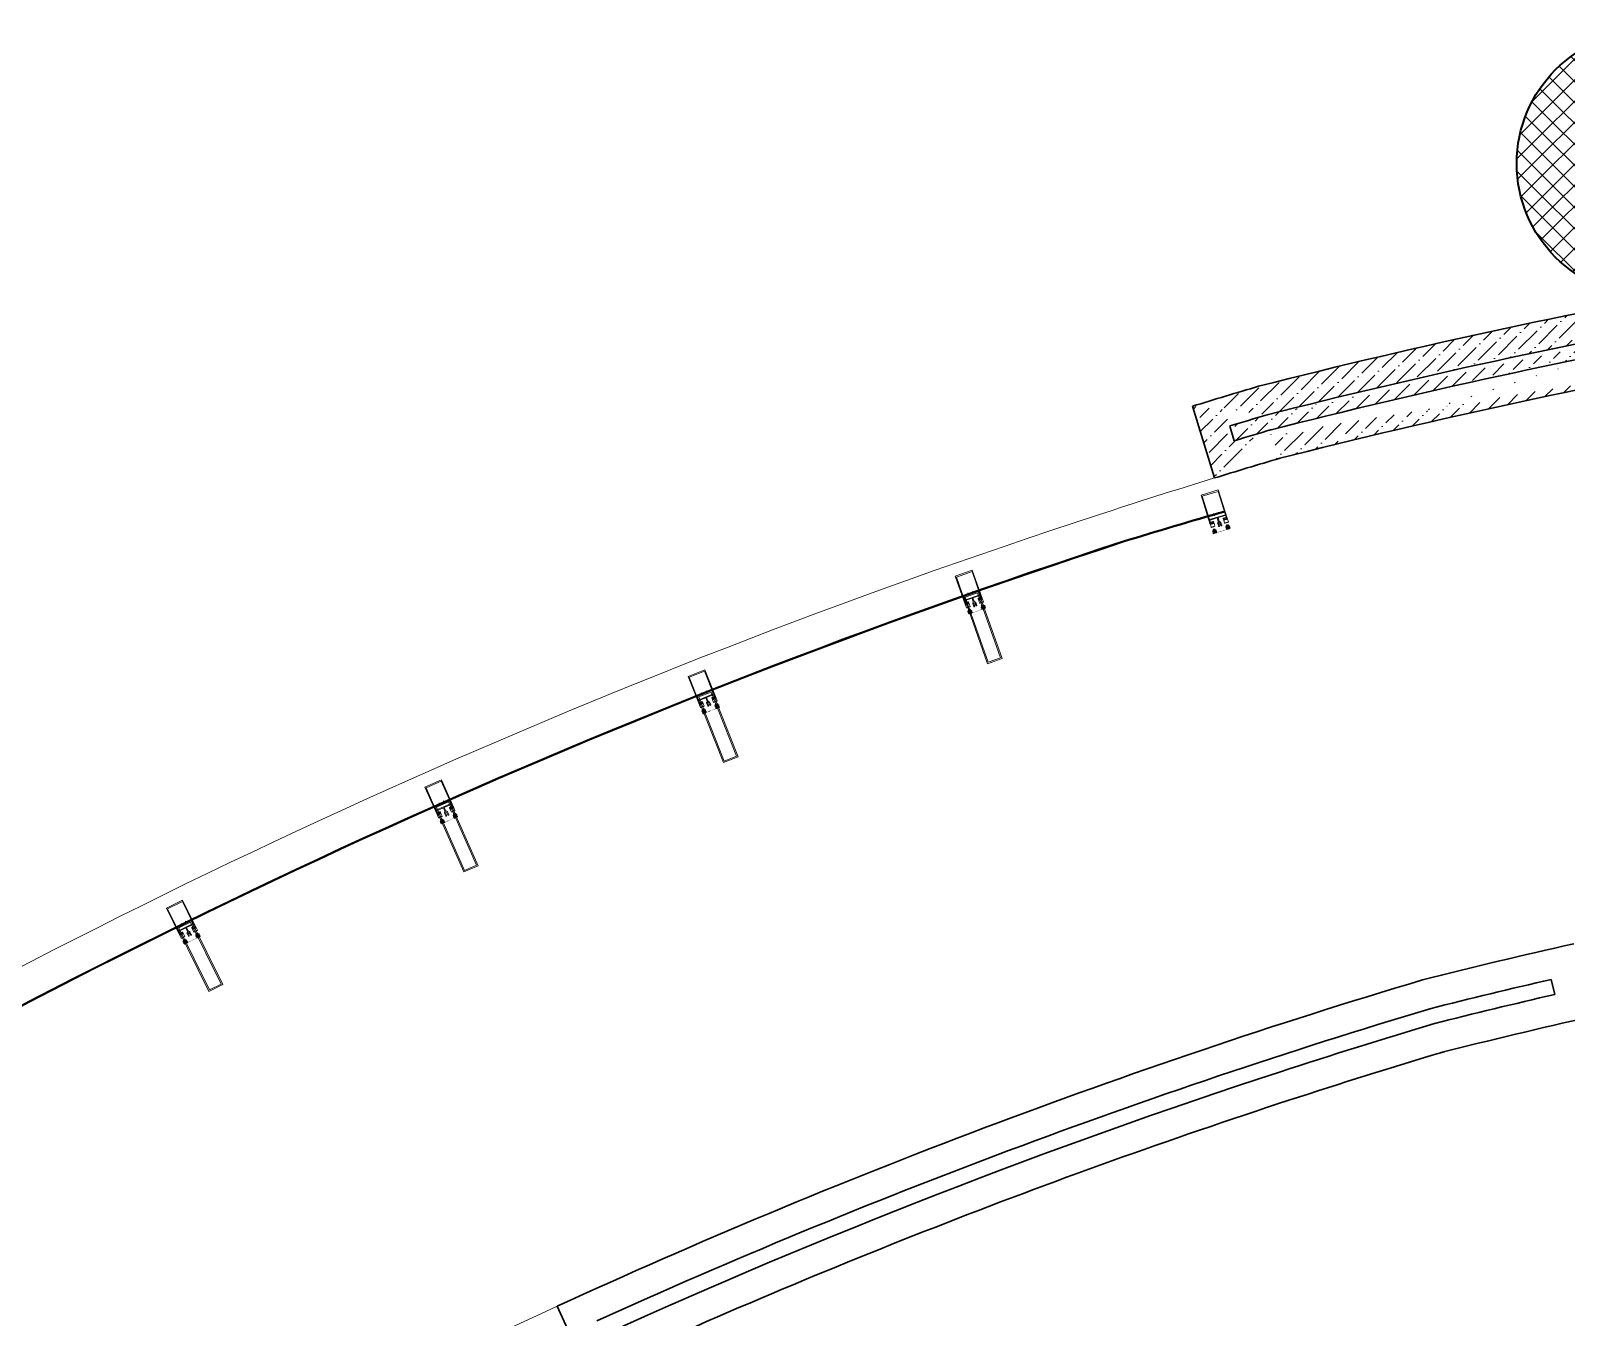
# Model space of a CAD drawing. Header units: millimetres. Extents: x 8275 to 147087, y -297470 to -191881.
# Drawn here: x 66930 to 73375, y -251753 to -246351 of the extents above; entities that cross this region are included whole.
import ezdxf

# ---------------------------------------------------------------- set-up
doc = ezdxf.new("R2010")
doc.units = ezdxf.units.MM
doc.header["$LTSCALE"] = 250
doc.header["$MEASUREMENT"] = 0
for name, color, linetype, lineweight in [('col', 6, 'Continuous', 40), ('hatch', 9, 'Continuous', 0), ('wall', 1, 'Continuous', 30), ('win', 4, 'Continuous', 20)]:
    doc.layers.add(name, color=color, linetype=linetype, lineweight=lineweight)

# ---------------------------------------------------------------- blocks, each defined once
blk = doc.blocks.new('A$C31941232')
at = {"layer": 'hatch'}
h = blk.add_hatch(dxfattribs=at)
h.set_pattern_fill('ANSI37', color=256, scale=500, style=0)
h.set_pattern_definition([(45, (0, 175), (-44.194174, 44.194174), []), (135, (0, 175), (-44.194174, -44.194174), [])])
edge = h.paths.add_edge_path()
edge.add_ellipse((-64822.1, 13579.3), major_axis=(-551.4, 82.2), ratio=1, start_angle=0, end_angle=360)
at = {"layer": 'col'}
blk.add_circle((-64822.1, 13579.3, 1176.4), 557.5, dxfattribs=at)

msp = doc.modelspace()

# ---------------------------------------------------------------- hatches: boundary and pattern name
at = {"layer": 'hatch'}
h = msp.add_hatch(dxfattribs=at)
h.set_pattern_fill('ANSI36', color=256, scale=350, style=0)
h.set_pattern_definition([(45, (-6686.724, -321362.345), (23.201941, 85.073785), [109.375, -21.875, 0, -21.875])])
edge = h.paths.add_edge_path()
edge.add_arc((80045.8, -274481), 27677.2, 107.2397, 107.24014)
edge.add_line((71962.2, -248010.8), (71981.3, -248072.9))
edge.add_line((71925.3, -247891.1), (71925.4, -247891.3))
edge.add_line((71805.8, -247927.9), (71898.6, -248228.9))
edge.add_line((74045.7, -247544.8), (74057, -247608.8))
edge.add_line((74023.9, -247421.5), (74024, -247421.7))
edge.add_line((74147, -247399.8), (74201.7, -247710))
edge.add_arc((79039.7, -275152.5), 27990.7, 100.25415, 104.29117)
edge.add_arc((80749.1, -276969.2), 30072.2, 106.5694, 107.11609)
edge.add_arc((80749.1, -276969.2), 30197.2, 106.5694, 106.87891)
edge.add_arc((79039.7, -275152.5), 27865.7, 99.99828, 104.29117)
edge.add_arc((79039.7, -275152.5), 28055.7, 100.25356, 104.29117)
edge.add_arc((79039.7, -275152.5), 28055.7, 99.99828, 99.99905)
edge.add_arc((79039.7, -275152.5), 28180.7, 99.99828, 104.29117)
edge.add_arc((80749.1, -276969.2), 30387.2, 106.5694, 107.11609)
edge.add_arc((80749.1, -276969.2), 30262.2, 106.5694, 106.87942)
at = {"layer": 'hatch', "extrusion": (0.000801218, -0.002567, 0.999996)}
h = msp.add_hatch(dxfattribs=at)
h.set_pattern_fill('AR-HBONE', color=256, scale=0.411184, style=0)
h.set_pattern_definition([(45, (-6677.668, -321390.3057), (2e-16, 2.326009148), [4.93421053, -1.64473684]), (135, (-6676.505, -321389.1426), (2e-16, 2.326009148), [4.93421053, -1.64473684])])
h.paths.add_polyline_path([(71894.2, -248448.5), (71894.8, -248450.5), (71900.1, -248448.9), (71899.4, -248446.9)], flags=16)
h.paths.add_polyline_path([(71955.6, -248429.4), (71956.2, -248431.3), (71951, -248433), (71950.4, -248431)], flags=16)
edge = h.paths.add_edge_path()
edge.add_arc((71908.3, -248459.1), 0.685, -162.66359, 17.33641, ccw=False)
edge.add_arc((71907, -248459.5), 0.685, -162.66359, 17.33641, ccw=False)
edge.add_arc((71905.7, -248459.9), 0.685, -162.66359, 17.33641, ccw=False)
edge.add_arc((71904.4, -248460.3), 0.685, -162.66359, 17.33641, ccw=False)
edge.add_arc((71903, -248460.7), 0.685, -162.66358, 17.33642, ccw=False)
edge.add_arc((71901.7, -248461.1), 0.685, -162.66359, 17.33641, ccw=False)
edge.add_arc((71900.4, -248461.5), 0.685, -162.66359, 17.33641, ccw=False)
edge.add_arc((71899.1, -248461.9), 0.685, -162.66359, 17.33641, ccw=False)
edge.add_arc((71897.8, -248462.3), 0.685, -162.66359, 17.33641, ccw=False)
edge.add_arc((71896.5, -248462.8), 0.685, -162.66359, 17.33641, ccw=False)
edge.add_arc((71895.2, -248463.2), 0.685, -162.66359, 17.33641, ccw=False)
edge.add_arc((71893.9, -248463.6), 0.685, -162.66359, 17.33641, ccw=False)
edge.add_line((71893.2, -248463.8), (71889.6, -248452.1))
edge.add_line((71889.6, -248452.1), (71893.3, -248451))
edge.add_line((71893.3, -248451), (71892.6, -248449))
edge.add_line((71892.6, -248449), (71890.9, -248449.5))
edge.add_line((71890.9, -248449.5), (71891.5, -248445.8))
edge.add_line((71891.5, -248445.8), (71900, -248443.1))
edge.add_line((71900, -248443.1), (71902.7, -248445.9))
edge.add_line((71902.7, -248445.9), (71901, -248446.4))
edge.add_line((71901, -248446.4), (71901.6, -248448.4))
edge.add_line((71901.6, -248448.4), (71905.3, -248447.2))
edge.add_line((71905.3, -248447.2), (71908.9, -248458.9))
edge.add_arc((71950, -248446), 0.685, 197.33641, 377.33641)
edge.add_arc((71951.3, -248445.6), 0.685, 197.33641, 377.33641)
edge.add_arc((71952.6, -248445.1), 0.685, 197.33641, 377.33641)
edge.add_arc((71953.9, -248444.7), 0.685, 197.33641, 377.33641)
edge.add_arc((71955.3, -248444.3), 0.685, 197.33641, 377.33641)
edge.add_arc((71956.6, -248443.9), 0.685, 197.33641, 377.33641)
edge.add_arc((71957.9, -248443.5), 0.685, 197.33641, 377.33641)
edge.add_arc((71959.2, -248443.1), 0.685, 197.33641, 377.33641)
edge.add_arc((71960.5, -248442.7), 0.685, 197.33641, 377.33641)
edge.add_arc((71961.8, -248442.3), 0.685, 197.33641, 377.33641)
edge.add_arc((71963.1, -248441.9), 0.685, 197.33641, 377.33641)
edge.add_arc((71964.4, -248441.5), 0.685, 197.33641, 377.33641)
edge.add_line((71965.1, -248441.3), (71961.5, -248429.7))
edge.add_line((71961.5, -248429.7), (71957.8, -248430.8))
edge.add_line((71957.8, -248430.8), (71957.2, -248428.9))
edge.add_line((71957.2, -248428.9), (71958.9, -248428.3))
edge.add_line((71958.9, -248428.3), (71956.3, -248425.6))
edge.add_line((71956.3, -248425.6), (71947.8, -248428.2))
edge.add_line((71947.8, -248428.2), (71947.1, -248432))
edge.add_line((71947.1, -248432), (71948.8, -248431.5))
edge.add_line((71948.8, -248431.5), (71949.4, -248433.4))
edge.add_line((71949.4, -248433.4), (71945.8, -248434.6))
edge.add_line((71945.8, -248434.6), (71949.4, -248446.2))
at = {"layer": 'hatch', "extrusion": (0.000892973, -0.002536, 0.999996)}
h = msp.add_hatch(dxfattribs=at)
h.set_pattern_fill('AR-HBONE', color=256, scale=0.411184, style=0)
h.set_pattern_definition([(45, (-6676.6306, -321389.9878), (2e-16, 2.326009148), [4.93421053, -1.64473684]), (135, (-6675.4676, -321388.8248), (2e-16, 2.326009148), [4.93421053, -1.64473684])])
h.paths.add_polyline_path([(70867.5, -248786.2), (70868.2, -248788.1), (70873.4, -248786.3), (70872.7, -248784.4)], flags=16)
h.paths.add_polyline_path([(70928.2, -248764.8), (70928.8, -248766.8), (70923.7, -248768.6), (70923, -248766.6)], flags=16)
edge = h.paths.add_edge_path()
edge.add_arc((70881.9, -248796.2), 0.685, -160.60334, 19.39666, ccw=False)
edge.add_arc((70880.6, -248796.7), 0.685, -160.60334, 19.39666, ccw=False)
edge.add_arc((70879.3, -248797.1), 0.685, -160.60334, 19.39666, ccw=False)
edge.add_arc((70878.1, -248797.6), 0.685, -160.60334, 19.39666, ccw=False)
edge.add_arc((70876.8, -248798), 0.685, -160.60334, 19.39666, ccw=False)
edge.add_arc((70875.5, -248798.5), 0.685, -160.60334, 19.39666, ccw=False)
edge.add_arc((70874.2, -248799), 0.685, -160.60334, 19.39666, ccw=False)
edge.add_arc((70872.9, -248799.4), 0.685, -160.60334, 19.39666, ccw=False)
edge.add_arc((70871.6, -248799.9), 0.685, -160.60334, 19.39666, ccw=False)
edge.add_arc((70870.3, -248800.3), 0.685, -160.60334, 19.39666, ccw=False)
edge.add_arc((70869, -248800.8), 0.685, -160.60334, 19.39666, ccw=False)
edge.add_arc((70867.7, -248801.2), 0.685, -160.60334, 19.39666, ccw=False)
edge.add_line((70867.1, -248801.5), (70863, -248789.9))
edge.add_line((70863, -248789.9), (70866.6, -248788.7))
edge.add_line((70866.6, -248788.7), (70865.9, -248786.7))
edge.add_line((70865.9, -248786.7), (70864.3, -248787.3))
edge.add_line((70864.3, -248787.3), (70864.7, -248783.5))
edge.add_line((70864.7, -248783.5), (70873.1, -248780.6))
edge.add_line((70873.1, -248780.6), (70875.9, -248783.2))
edge.add_line((70875.9, -248783.2), (70874.2, -248783.8))
edge.add_line((70874.2, -248783.8), (70874.9, -248785.8))
edge.add_line((70874.9, -248785.8), (70878.5, -248784.5))
edge.add_line((70878.5, -248784.5), (70882.6, -248796))
edge.add_arc((70923.2, -248781.6), 0.685, 199.39666, 379.39666)
edge.add_arc((70924.5, -248781.2), 0.685, 199.39666, 379.39666)
edge.add_arc((70925.8, -248780.7), 0.685, 199.39666, 379.39666)
edge.add_arc((70927.1, -248780.2), 0.685, 199.39666, 379.39666)
edge.add_arc((70928.3, -248779.8), 0.685, 199.39666, 379.39666)
edge.add_arc((70929.6, -248779.3), 0.685, 199.39666, 379.39666)
edge.add_arc((70930.9, -248778.9), 0.685, 199.39666, 379.39666)
edge.add_arc((70932.2, -248778.4), 0.685, 199.39666, 379.39666)
edge.add_arc((70933.5, -248778), 0.685, 199.39666, 379.39666)
edge.add_arc((70934.8, -248777.5), 0.685, 199.39666, 379.39666)
edge.add_arc((70936.1, -248777.1), 0.685, 199.39666, 379.39666)
edge.add_arc((70937.4, -248776.6), 0.685, 199.39666, 379.39666)
edge.add_line((70938, -248776.4), (70934, -248764.9))
edge.add_line((70934, -248764.9), (70930.4, -248766.2))
edge.add_line((70930.4, -248766.2), (70929.7, -248764.3))
edge.add_line((70929.7, -248764.3), (70931.4, -248763.7))
edge.add_line((70931.4, -248763.7), (70928.7, -248761))
edge.add_line((70928.7, -248761), (70920.3, -248764))
edge.add_line((70920.3, -248764), (70919.8, -248767.8))
edge.add_line((70919.8, -248767.8), (70921.4, -248767.2))
edge.add_line((70921.4, -248767.2), (70922.1, -248769.1))
edge.add_line((70922.1, -248769.1), (70918.5, -248770.4))
edge.add_line((70918.5, -248770.4), (70922.5, -248781.8))
at = {"layer": 'hatch', "extrusion": (0.000992214, -0.002499, 0.999996)}
h = msp.add_hatch(dxfattribs=at)
h.set_pattern_fill('AR-HBONE', color=256, scale=0.411184, style=0)
h.set_pattern_definition([(45, (-6675.5085, -321389.5994), (2e-16, 2.326009148), [4.93421053, -1.64473684]), (135, (-6674.3454, -321388.4364), (2e-16, 2.326009148), [4.93421053, -1.64473684])])
h.paths.add_polyline_path([(69751.6, -249204.6), (69752.3, -249206.5), (69757.4, -249204.5), (69756.7, -249202.6)], flags=16)
h.paths.add_polyline_path([(69811.3, -249180.9), (69812.1, -249182.8), (69807, -249184.8), (69806.2, -249182.9)], flags=16)
edge = h.paths.add_edge_path()
edge.add_arc((69766.4, -249214.1), 0.685, -158.3451, 21.6549, ccw=False)
edge.add_arc((69765.1, -249214.6), 0.685, -158.3451, 21.6549, ccw=False)
edge.add_arc((69763.8, -249215.1), 0.685, -158.3451, 21.6549, ccw=False)
edge.add_arc((69762.6, -249215.6), 0.685, -158.3451, 21.6549, ccw=False)
edge.add_arc((69761.3, -249216.1), 0.685, -158.3451, 21.6549, ccw=False)
edge.add_arc((69760, -249216.6), 0.685, -158.3451, 21.6549, ccw=False)
edge.add_arc((69758.7, -249217.1), 0.685, -158.3451, 21.6549, ccw=False)
edge.add_arc((69757.5, -249217.6), 0.685, -158.3451, 21.6549, ccw=False)
edge.add_arc((69756.2, -249218.1), 0.685, -158.3451, 21.6549, ccw=False)
edge.add_arc((69754.9, -249218.6), 0.685, -158.3451, 21.6549, ccw=False)
edge.add_arc((69753.6, -249219.1), 0.685, -158.3451, 21.6549, ccw=False)
edge.add_arc((69752.4, -249219.7), 0.685, -158.3451, 21.6549, ccw=False)
edge.add_line((69751.7, -249219.9), (69747.2, -249208.6))
edge.add_line((69747.2, -249208.6), (69750.8, -249207.1))
edge.add_line((69750.8, -249207.1), (69750, -249205.2))
edge.add_line((69750, -249205.2), (69748.4, -249205.9))
edge.add_line((69748.4, -249205.9), (69748.6, -249202.1))
edge.add_line((69748.6, -249202.1), (69756.9, -249198.8))
edge.add_line((69756.9, -249198.8), (69759.8, -249201.3))
edge.add_line((69759.8, -249201.3), (69758.2, -249202))
edge.add_line((69758.2, -249202), (69758.9, -249203.9))
edge.add_line((69758.9, -249203.9), (69762.5, -249202.5))
edge.add_line((69762.5, -249202.5), (69767, -249213.8))
edge.add_arc((69807, -249197.9), 0.685, 201.6549, 381.6549)
edge.add_arc((69808.3, -249197.4), 0.685, 201.6549, 381.6549)
edge.add_arc((69809.6, -249196.9), 0.685, 201.6549, 381.6549)
edge.add_arc((69810.8, -249196.3), 0.685, 201.6549, 381.6549)
edge.add_arc((69812.1, -249195.8), 0.685, 201.6549, 381.6549)
edge.add_arc((69813.4, -249195.3), 0.685, 201.6549, 381.6549)
edge.add_arc((69814.7, -249194.8), 0.685, 201.6549, 381.6549)
edge.add_arc((69815.9, -249194.3), 0.685, 201.6549, 381.6549)
edge.add_arc((69817.2, -249193.8), 0.685, 201.6549, 381.6549)
edge.add_arc((69818.5, -249193.3), 0.685, 201.6549, 381.6549)
edge.add_arc((69819.7, -249192.8), 0.685, 201.6549, 381.6549)
edge.add_arc((69821, -249192.3), 0.685, 201.6549, 381.6549)
edge.add_line((69821.7, -249192.1), (69817.2, -249180.8))
edge.add_line((69817.2, -249180.8), (69813.6, -249182.2))
edge.add_line((69813.6, -249182.2), (69812.9, -249180.3))
edge.add_line((69812.9, -249180.3), (69814.5, -249179.6))
edge.add_line((69814.5, -249179.6), (69811.7, -249177.1))
edge.add_line((69811.7, -249177.1), (69803.4, -249180.4))
edge.add_line((69803.4, -249180.4), (69803.1, -249184.2))
edge.add_line((69803.1, -249184.2), (69804.7, -249183.5))
edge.add_line((69804.7, -249183.5), (69805.5, -249185.4))
edge.add_line((69805.5, -249185.4), (69801.9, -249186.9))
edge.add_line((69801.9, -249186.9), (69806.4, -249198.1))
at = {"layer": 'hatch', "extrusion": (0.001089, -0.002458, 0.999996)}
h = msp.add_hatch(dxfattribs=at)
h.set_pattern_fill('AR-HBONE', color=256, scale=0.411184, style=0)
h.set_pattern_definition([(45, (-6674.4088, -321389.1717), (2e-16, 2.326009148), [4.93421053, -1.64473684]), (135, (-6673.2458, -321388.0087), (2e-16, 2.326009148), [4.93421053, -1.64473684])])
h.paths.add_polyline_path([(68653, -249666.9), (68653.8, -249668.7), (68658.8, -249666.5), (68658, -249664.6)], flags=16)
h.paths.add_polyline_path([(68711.8, -249640.8), (68712.6, -249642.7), (68707.6, -249644.9), (68706.8, -249643)], flags=16)
edge = h.paths.add_edge_path()
edge.add_arc((68668.2, -249675.7), 0.685, -156.09737, 23.90263, ccw=False)
edge.add_arc((68666.9, -249676.3), 0.685, -156.09737, 23.90263, ccw=False)
edge.add_arc((68665.6, -249676.8), 0.685, -156.09737, 23.90263, ccw=False)
edge.add_arc((68664.4, -249677.4), 0.685, -156.09737, 23.90263, ccw=False)
edge.add_arc((68663.1, -249678), 0.685, -156.09737, 23.90263, ccw=False)
edge.add_arc((68661.9, -249678.5), 0.685, -156.09737, 23.90263, ccw=False)
edge.add_arc((68660.6, -249679.1), 0.685, -156.09737, 23.90263, ccw=False)
edge.add_arc((68659.4, -249679.6), 0.685, -156.09737, 23.90263, ccw=False)
edge.add_arc((68658.1, -249680.2), 0.685, -156.09737, 23.90263, ccw=False)
edge.add_arc((68656.9, -249680.7), 0.685, -156.09737, 23.90263, ccw=False)
edge.add_arc((68655.6, -249681.3), 0.685, -156.09737, 23.90263, ccw=False)
edge.add_arc((68654.4, -249681.8), 0.685, -156.09737, 23.90263, ccw=False)
edge.add_line((68653.7, -249682.1), (68648.8, -249671))
edge.add_line((68648.8, -249671), (68652.3, -249669.4))
edge.add_line((68652.3, -249669.4), (68651.5, -249667.5))
edge.add_line((68651.5, -249667.5), (68649.8, -249668.3))
edge.add_line((68649.8, -249668.3), (68650, -249664.5))
edge.add_line((68650, -249664.5), (68658.1, -249660.8))
edge.add_line((68658.1, -249660.8), (68661.1, -249663.3))
edge.add_line((68661.1, -249663.3), (68659.5, -249664))
edge.add_line((68659.5, -249664), (68660.3, -249665.9))
edge.add_line((68660.3, -249665.9), (68663.8, -249664.3))
edge.add_line((68663.8, -249664.3), (68668.8, -249675.5))
edge.add_arc((68708.1, -249657.9), 0.685, 203.90263, 383.90263)
edge.add_arc((68709.4, -249657.4), 0.685, 203.90263, 383.90263)
edge.add_arc((68710.6, -249656.8), 0.685, 203.90263, 383.90263)
edge.add_arc((68711.9, -249656.3), 0.685, 203.90263, 383.90263)
edge.add_arc((68713.1, -249655.7), 0.685, 203.90263, 383.90263)
edge.add_arc((68714.4, -249655.2), 0.685, 203.90263, 383.90263)
edge.add_arc((68715.6, -249654.6), 0.685, 203.90263, 383.90263)
edge.add_arc((68716.9, -249654), 0.685, 203.90263, 383.90263)
edge.add_arc((68718.1, -249653.5), 0.685, 203.90263, 383.90263)
edge.add_arc((68719.4, -249652.9), 0.685, 203.90263, 383.90263)
edge.add_arc((68720.6, -249652.4), 0.685, 203.90263, 383.90263)
edge.add_arc((68721.9, -249651.8), 0.685, 203.90263, 383.90263)
edge.add_line((68722.5, -249651.5), (68717.6, -249640.5))
edge.add_line((68717.6, -249640.5), (68714.1, -249642))
edge.add_line((68714.1, -249642), (68713.3, -249640.1))
edge.add_line((68713.3, -249640.1), (68714.9, -249639.4))
edge.add_line((68714.9, -249639.4), (68712, -249637))
edge.add_line((68712, -249637), (68703.8, -249640.6))
edge.add_line((68703.8, -249640.6), (68703.6, -249644.4))
edge.add_line((68703.6, -249644.4), (68705.3, -249643.7))
edge.add_line((68705.3, -249643.7), (68706.1, -249645.6))
edge.add_line((68706.1, -249645.6), (68702.6, -249647.1))
edge.add_line((68702.6, -249647.1), (68707.5, -249658.2))
at = {"layer": 'hatch', "extrusion": (0.001186, -0.002413, 0.999996)}
h = msp.add_hatch(dxfattribs=at)
h.set_pattern_fill('AR-HBONE', color=256, scale=0.411184, style=0)
h.set_pattern_definition([(45, (-6673.3201, -321388.7), (2e-16, 2.326009148), [4.93421053, -1.64473684]), (135, (-6672.1571, -321387.537), (2e-16, 2.326009148), [4.93421053, -1.64473684])])
h.paths.add_polyline_path([(67573.6, -250172.1), (67574.5, -250174), (67579.4, -250171.6), (67578.5, -250169.7)], flags=16)
h.paths.add_polyline_path([(67631.3, -250143.8), (67632.2, -250145.6), (67627.3, -250148), (67626.4, -250146.2)], flags=16)
edge = h.paths.add_edge_path()
edge.add_arc((67589.1, -250180.4), 0.685, -153.833, 26.167, ccw=False)
edge.add_arc((67587.8, -250181), 0.685, -153.833, 26.167, ccw=False)
edge.add_arc((67586.6, -250181.6), 0.685, -153.833, 26.167, ccw=False)
edge.add_arc((67585.4, -250182.2), 0.685, -153.833, 26.167, ccw=False)
edge.add_arc((67584.2, -250182.8), 0.685, -153.833, 26.167, ccw=False)
edge.add_arc((67582.9, -250183.4), 0.685, -153.833, 26.167, ccw=False)
edge.add_arc((67581.7, -250184), 0.685, -153.833, 26.167, ccw=False)
edge.add_arc((67580.5, -250184.6), 0.685, -153.833, 26.167, ccw=False)
edge.add_arc((67579.2, -250185.2), 0.685, -153.833, 26.167, ccw=False)
edge.add_arc((67578, -250185.8), 0.685, -153.833, 26.167, ccw=False)
edge.add_arc((67576.8, -250186.4), 0.685, -153.833, 26.167, ccw=False)
edge.add_arc((67575.5, -250187.1), 0.685, -153.833, 26.167, ccw=False)
edge.add_line((67574.9, -250187.4), (67569.5, -250176.4))
edge.add_line((67569.5, -250176.4), (67573, -250174.7))
edge.add_line((67573, -250174.7), (67572.1, -250172.9))
edge.add_line((67572.1, -250172.9), (67570.5, -250173.6))
edge.add_line((67570.5, -250173.6), (67570.5, -250169.8))
edge.add_line((67570.5, -250169.8), (67578.5, -250165.9))
edge.add_line((67578.5, -250165.9), (67581.6, -250168.2))
edge.add_line((67581.6, -250168.2), (67580, -250169))
edge.add_line((67580, -250169), (67580.9, -250170.8))
edge.add_line((67580.9, -250170.8), (67584.3, -250169.1))
edge.add_line((67584.3, -250169.1), (67589.7, -250180.1))
edge.add_arc((67628.3, -250161), 0.685, 206.167, 386.167)
edge.add_arc((67629.5, -250160.4), 0.685, 206.167, 386.167)
edge.add_arc((67630.8, -250159.8), 0.685, 206.167, 386.167)
edge.add_arc((67632, -250159.2), 0.685, 206.167, 386.167)
edge.add_arc((67633.2, -250158.6), 0.685, 206.167, 386.167)
edge.add_arc((67634.5, -250158), 0.685, 206.167, 386.167)
edge.add_arc((67635.7, -250157.4), 0.685, 206.167, 386.167)
edge.add_arc((67636.9, -250156.8), 0.685, 206.167, 386.167)
edge.add_arc((67638.1, -250156.2), 0.685, 206.167, 386.167)
edge.add_arc((67639.4, -250155.6), 0.685, 206.167, 386.167)
edge.add_arc((67640.6, -250155), 0.685, 206.167, 386.167)
edge.add_arc((67641.8, -250154.4), 0.685, 206.167, 386.167)
edge.add_line((67642.5, -250154.1), (67637.1, -250143.2))
edge.add_line((67637.1, -250143.2), (67633.7, -250144.9))
edge.add_line((67633.7, -250144.9), (67632.8, -250143.1))
edge.add_line((67632.8, -250143.1), (67634.4, -250142.3))
edge.add_line((67634.4, -250142.3), (67631.4, -250139.9))
edge.add_line((67631.4, -250139.9), (67623.3, -250143.9))
edge.add_line((67623.3, -250143.9), (67623.3, -250147.7))
edge.add_line((67623.3, -250147.7), (67624.9, -250146.9))
edge.add_line((67624.9, -250146.9), (67625.8, -250148.8))
edge.add_line((67625.8, -250148.8), (67622.3, -250150.5))
edge.add_line((67622.3, -250150.5), (67627.7, -250161.3))

# ---------------------------------------------------------------- linework, layer by layer
at = {"layer": 'wall'}
for p, q in [((71925.3, -247891.1, -11300.6), (71925.4, -247891.3, -11300.6)), ((71805.8, -247927.9, -11300.6), (71898.6, -248228.9, -11300.6)), ((71962.2, -248010.8, -11300.6), (71981.3, -248072.9, -11300.6)), ((73284, -250212, -11300.6), (73284.1, -250212.3, -11300.6)), ((73311.6, -250334.2, -11300.6), (73325.9, -250397.6, -11300.6)), ((69139.5, -251707, -11300.6), (69271.1, -251993.2, -11300.6))]:
    msp.add_line(p, q, dxfattribs=at)
for centre, radius, start, end in [((79039.7, -275152.5, -11300.6), 28180.7, 99.99828, 104.29117), ((79039.7, -275152.5, -11300.6), 28055.7, 100.25356, 104.29117), ((79039.7, -275152.5, -11300.6), 27990.7, 100.25415, 104.29117), ((79039.7, -275152.5, -11300.6), 27865.7, 99.99828, 104.29117), ((79039.7, -275152.5, -11300.6), 27865.7, 99.99828, 104.29117), ((80749.1, -276969.2, -11300.6), 30387.2, 106.5694, 107.11609), ((80749.1, -276969.2, -11300.6), 30262.2, 106.5694, 106.87942), ((80749.1, -276969.2, -11300.6), 30197.2, 106.5694, 106.87891), ((80749.1, -276969.2, -11300.6), 30072.2, 106.5694, 107.11609), ((80138.5, -274782, -11300.6), 27677.2, 107.2397, 107.24014), ((80051.5, -274801.7, -11300.6), 27677.2, 109.29995, 109.30038), ((79953.7, -274838.4, -11300.6), 27677.2, 111.55817, 111.55861), ((79888.3, -274865.3, -11300.6), 27677.2, 114.04198, 114.04261), ((79795.8, -274907.2, -11300.6), 27677.2, 116.30634, 116.30697), ((79039.7, -275152.5, -11300.6), 25595.7, 102.71531, 104.17632), ((80749.1, -276969.2, -11300.6), 27802.2, 106.67552, 114.68167), ((79039.7, -275152.5, -11300.6), 25470.7, 102.99649, 104.17632), ((79039.7, -275152.5, -11300.6), 25405.7, 102.99721, 104.17632), ((80749.1, -276969.2, -11300.6), 27677.2, 106.67552, 114.4229), ((79039.7, -275152.5, -11300.6), 25280.7, 102.71531, 104.17632), ((80749.1, -276969.2, -11300.6), 27612.2, 106.67552, 108.09896), ((80749.1, -276969.2, -11300.6), 27487.2, 106.67552, 108.09896), ((80749.1, -276969.2, -11300.6), 27612.2, 108.09896, 114.42229), ((80749.1, -276969.2, -11300.6), 27487.2, 108.09896, 114.68167)]:
    msp.add_arc(centre, radius, start, end, dxfattribs=at)
at = {"layer": 'win', "extrusion": (0.000801218, -0.002567, 0.999996)}
for p, q in [((71915.3, -248372.2, -11300.6), (71914.4, -248373.9, -11300.6)), ((71914.4, -248373.9, -11300.6), (71916, -248379.2, -11300.6)), ((71894.4, -248378.7, -11300.6), (71896.1, -248379.6, -11300.6)), ((71896.1, -248379.6, -11300.6), (71897.7, -248384.9, -11300.6)), ((71897.7, -248384.9, -11300.6), (71896.8, -248386.6, -11300.6)), ((71916, -248379.2, -11300.6), (71917.7, -248380.1, -11300.6))]:
    msp.add_line(p, q, dxfattribs=at)
at = {"layer": 'win', "extrusion": (0.000892973, -0.002536, 0.999996)}
for p, q in [((70863.5, -248711.9, -11300.6), (70865.3, -248712.8, -11300.6)), ((70865.3, -248712.8, -11300.6), (70867.1, -248717.9, -11300.6)), ((70867.1, -248717.9, -11300.6), (70866.2, -248719.7, -11300.6)), ((70884.2, -248704.6, -11300.6), (70883.4, -248706.4, -11300.6)), ((70883.4, -248706.4, -11300.6), (70885.2, -248711.6, -11300.6)), ((70885.2, -248711.6, -11300.6), (70886.9, -248712.4, -11300.6))]:
    msp.add_line(p, q, dxfattribs=at)
at = {"layer": 'win', "extrusion": (0.000992214, -0.002499, 0.999996)}
for p, q in [((69744.7, -249130.9, -11300.6), (69746.5, -249131.7, -11300.6)), ((69746.5, -249131.7, -11300.6), (69748.6, -249136.8, -11300.6)), ((69748.6, -249136.8, -11300.6), (69747.8, -249138.6, -11300.6)), ((69765.1, -249122.8, -11300.6), (69764.4, -249124.6, -11300.6)), ((69764.4, -249124.6, -11300.6), (69766.4, -249129.7, -11300.6)), ((69766.4, -249129.7, -11300.6), (69768.2, -249130.5, -11300.6))]:
    msp.add_line(p, q, dxfattribs=at)
at = {"layer": 'win', "extrusion": (0.001089, -0.002458, 0.999996)}
for p, q in [((68643.4, -249593.8, -11300.6), (68645.2, -249594.5, -11300.6)), ((68645.2, -249594.5, -11300.6), (68647.4, -249599.5, -11300.6)), ((68647.4, -249599.5, -11300.6), (68646.7, -249601.3, -11300.6)), ((68663.4, -249584.9, -11300.6), (68662.7, -249586.7, -11300.6)), ((68662.7, -249586.7, -11300.6), (68665, -249591.7, -11300.6)), ((68665, -249591.7, -11300.6), (68666.8, -249592.4, -11300.6))]:
    msp.add_line(p, q, dxfattribs=at)
at = {"layer": 'win', "extrusion": (0.001186, -0.002413, 0.999996)}
for p, q in [((67561.2, -250099.7, -11300.6), (67563, -250100.4, -11300.6)), ((67563, -250100.4, -11300.6), (67565.4, -250105.3, -11300.6)), ((67565.4, -250105.3, -11300.6), (67564.8, -250107.1, -11300.6)), ((67580.9, -250090.1, -11300.6), (67580.2, -250091.9, -11300.6)), ((67580.2, -250091.9, -11300.6), (67582.7, -250096.8, -11300.6)), ((67582.7, -250096.8, -11300.6), (67584.5, -250097.4, -11300.6))]:
    msp.add_line(p, q, dxfattribs=at)
at = {"layer": 'win', "extrusion": (0.000801218, -0.002567, 0.999996), "elevation": -10481.1}
msp.add_lwpolyline([(71930.9, -248449), (71931.6, -248449.3), (71931.2, -248450), (71932.1, -248452.6), (71932.7, -248453), (71932.4, -248453.7), (71933.2, -248456.3), (71933.9, -248456.7, 0.960671), (71937.3, -248455.5), (71933.5, -248443.4, 0.198912), (71932.3, -248442), (71928.1, -248439.8, -0.198912), (71926.9, -248438.3), (71922.2, -248423.3), (71951.2, -248414.2, -0.414214), (71954.3, -248415.8), (71955.5, -248419.6, -0.414214), (71953.9, -248422.7), (71945.5, -248425.3, 0.414214), (71943.9, -248428.4), (71945.8, -248434.6), (71949.5, -248433.4), (71948.9, -248431.5), (71947.2, -248432), (71946.1, -248428.7), (71957.9, -248425.1), (71958.9, -248428.3), (71957.2, -248428.9), (71957.8, -248430.8), (71961.5, -248429.7), (71923.1, -248306.8), (71851.2, -248329.3), (71889.5, -248452.1), (71893.2, -248451), (71892.6, -248449), (71890.9, -248449.6), (71889.9, -248446.3), (71901.6, -248442.6), (71902.7, -248445.9), (71901, -248446.4), (71901.6, -248448.4), (71905.2, -248447.2), (71903.3, -248441.1, 0.414214), (71900.2, -248439.5), (71891.9, -248442.1, -0.414214), (71888.8, -248440.5), (71887.6, -248436.7, -0.414214), (71889.2, -248433.6), (71918.3, -248424.5), (71923, -248439.6, -0.198912), (71922.8, -248441.5), (71920.6, -248445.7, 0.198912), (71920.4, -248447.5), (71924.2, -248459.6, 0.960671), (71927.6, -248458.6), (71928, -248457.9), (71927.2, -248455.3), (71926.5, -248455), (71926.8, -248454.3), (71926, -248451.7), (71925.3, -248451.3), (71925.7, -248450.6), (71924.9, -248448), (71924.2, -248447.6), (71926.3, -248443.5), (71930.5, -248445.7), (71930.1, -248446.4)], format="xyb", close=True, dxfattribs=at)
for points in [[(71855.4, -248333.7), (71886, -248431.7), (71952.8, -248410.9), (71922.2, -248312.9)], [(71894.2, -248448.5), (71894.8, -248450.5), (71900.1, -248448.9), (71899.4, -248446.9)], [(71955.6, -248429.4), (71956.2, -248431.3), (71951, -248433), (71950.4, -248431)]]:
    msp.add_lwpolyline(points, close=True, dxfattribs=at)
for points in [[(71908.9, -248458.9, -1), (71907.6, -248459.3, -1), (71906.3, -248459.7, -1), (71905, -248460.1, -1), (71903.7, -248460.5, -1), (71902.4, -248460.9, -1), (71901.1, -248461.3, -1), (71899.8, -248461.7, -1), (71898.5, -248462.1, -1), (71897.2, -248462.5, -1), (71895.9, -248463, -1), (71894.5, -248463.4, -1), (71893.2, -248463.8), (71889.6, -248452.1), (71893.2, -248451), (71892.6, -248449), (71890.9, -248449.5), (71891.5, -248445.8), (71900, -248443.1), (71902.7, -248445.9), (71901, -248446.4), (71901.6, -248448.4), (71905.3, -248447.2), (71908.9, -248458.9)], [(71949.4, -248446.2, 1), (71950.7, -248445.8, 1), (71952, -248445.3, 1), (71953.3, -248444.9, 1), (71954.6, -248444.5, 1), (71955.9, -248444.1, 1), (71957.2, -248443.7, 1), (71958.5, -248443.3, 1), (71959.8, -248442.9, 1), (71961.1, -248442.5, 1), (71962.4, -248442.1, 1), (71963.8, -248441.7, 1), (71965.1, -248441.3), (71961.5, -248429.7), (71957.8, -248430.8), (71957.2, -248428.9), (71958.9, -248428.3), (71956.3, -248425.6), (71947.8, -248428.2), (71947.1, -248432), (71948.8, -248431.5), (71949.4, -248433.4), (71945.8, -248434.6), (71949.4, -248446.2)]]:
    msp.add_lwpolyline(points, format="xyb", dxfattribs=at)
at = {"layer": 'win', "extrusion": (0.000892973, -0.002536, 0.999996), "elevation": -10491.5}
msp.add_lwpolyline([(70904.2, -248785.3), (70904.9, -248785.7), (70904.6, -248786.4), (70905.5, -248788.9), (70906.2, -248789.3), (70905.8, -248790), (70906.7, -248792.6), (70907.4, -248792.9, 0.960671), (70910.8, -248791.6), (70906.6, -248779.7, 0.198912), (70905.3, -248778.3), (70901, -248776.2, -0.198912), (70899.8, -248774.8), (70894.5, -248759.9), (70923.2, -248749.8, -0.414214), (70926.4, -248751.4), (70927.7, -248755.1, -0.414214), (70926.2, -248758.2), (70917.9, -248761.2, 0.414214), (70916.4, -248764.3), (70918.6, -248770.4), (70922.2, -248769.1), (70921.5, -248767.2), (70919.8, -248767.8), (70918.7, -248764.5), (70930.3, -248760.4), (70931.4, -248763.7), (70929.8, -248764.3), (70930.4, -248766.2), (70934.1, -248764.9), (70891.3, -248643.5), (70820.2, -248668.6), (70863, -248790), (70866.6, -248788.7), (70865.9, -248786.7), (70864.2, -248787.3), (70863.1, -248784.1), (70874.7, -248780), (70875.9, -248783.2), (70874.2, -248783.8), (70874.9, -248785.8), (70878.5, -248784.5), (70876.3, -248778.4, 0.414214), (70873.2, -248776.9), (70864.9, -248779.8, -0.414214), (70861.8, -248778.3), (70860.4, -248774.6, -0.414214), (70862, -248771.4), (70890.7, -248761.3), (70895.9, -248776.2, -0.198912), (70895.8, -248778.1), (70893.7, -248782.4, 0.198912), (70893.6, -248784.2), (70897.8, -248796.1, 0.960671), (70901.2, -248795.1), (70901.6, -248794.4), (70900.7, -248791.8), (70900, -248791.5), (70900.3, -248790.8), (70899.4, -248788.2), (70898.7, -248787.8), (70899, -248787.1), (70898.1, -248784.6), (70897.4, -248784.2), (70899.4, -248780), (70903.6, -248782), (70903.3, -248782.7)], format="xyb", close=True, dxfattribs=at)
for points in [[(70824.6, -248672.8), (70858.7, -248769.7), (70924.7, -248746.4), (70890.6, -248649.6)], [(70867.5, -248786.2), (70868.2, -248788.1), (70873.4, -248786.3), (70872.7, -248784.4)], [(70928.2, -248764.8), (70928.8, -248766.8), (70923.7, -248768.6), (70923, -248766.6)]]:
    msp.add_lwpolyline(points, close=True, dxfattribs=at)
at = {"layer": 'win', "elevation": -11300.6}
for points in [[(71006.5, -248987.2), (70906.9, -248704.2), (70845.6, -248725.8), (70945.2, -249008.8)], [(71000.1, -248984.1), (70903.8, -248710.6), (70851.9, -248728.9), (70948.3, -249002.4)], [(69898.5, -249400.3), (69787.8, -249121.5), (69727.4, -249145.5), (69838.1, -249424.3)], [(69892, -249397.5), (69785, -249128), (69733.9, -249148.3), (69840.9, -249417.8)], [(68807.6, -249857), (68686, -249582.7), (68626.6, -249609), (68748.1, -249883.3)], [(68801, -249854.4), (68683.5, -249589.3), (68633.2, -249611.6), (68750.7, -249876.7)], [(67735.6, -250356.2), (67603.4, -250087), (67545, -250115.6), (67677.3, -250384.9)], [(67729, -250354), (67601.1, -250093.7), (67551.7, -250117.9), (67679.6, -250378.2)]]:
    msp.add_lwpolyline(points, close=True, dxfattribs=at)
at = {"layer": 'win', "extrusion": (0.000892973, -0.002536, 0.999996), "elevation": -10491.5}
for points in [[(70882.6, -248796, -1), (70881.3, -248796.4, -1), (70880, -248796.9, -1), (70878.7, -248797.4, -1), (70877.4, -248797.8, -1), (70876.1, -248798.3, -1), (70874.8, -248798.7, -1), (70873.5, -248799.2, -1), (70872.2, -248799.6, -1), (70870.9, -248800.1, -1), (70869.7, -248800.5, -1), (70868.4, -248801, -1), (70867.1, -248801.5), (70863, -248789.9), (70866.6, -248788.7), (70865.9, -248786.7), (70864.3, -248787.3), (70864.7, -248783.5), (70873.1, -248780.6), (70875.9, -248783.2), (70874.2, -248783.8), (70874.9, -248785.8), (70878.5, -248784.5), (70882.6, -248796)], [(70922.5, -248781.8, 1), (70923.8, -248781.4, 1), (70925.1, -248780.9, 1), (70926.4, -248780.5, 1), (70927.7, -248780, 1), (70929, -248779.6, 1), (70930.3, -248779.1, 1), (70931.6, -248778.6, 1), (70932.9, -248778.2, 1), (70934.2, -248777.7, 1), (70935.5, -248777.3, 1), (70936.7, -248776.8, 1), (70938, -248776.4), (70934, -248764.9), (70930.4, -248766.2), (70929.7, -248764.3), (70931.4, -248763.7), (70928.7, -248761), (70920.3, -248764), (70919.8, -248767.8), (70921.4, -248767.2), (70922.1, -248769.1), (70918.5, -248770.4), (70922.5, -248781.8)]]:
    msp.add_lwpolyline(points, format="xyb", dxfattribs=at)
at = {"layer": 'win', "extrusion": (0.000992214, -0.002499, 0.999996), "elevation": -10504.1}
msp.add_lwpolyline([(69788.2, -249202.3), (69788.9, -249202.6), (69788.6, -249203.3), (69789.6, -249205.9), (69790.3, -249206.2), (69790, -249206.9), (69791, -249209.5), (69791.7, -249209.8, 0.960671), (69795, -249208.3), (69790.3, -249196.6, 0.198912), (69789, -249195.3), (69784.7, -249193.4, -0.198912), (69783.4, -249192), (69777.5, -249177.4), (69805.8, -249166.1, -0.414214), (69809, -249167.5), (69810.5, -249171.2, -0.414214), (69809.1, -249174.4), (69801, -249177.6, 0.414214), (69799.6, -249180.8), (69801.9, -249186.8), (69805.5, -249185.4), (69804.8, -249183.5), (69803.1, -249184.2), (69801.8, -249181), (69813.3, -249176.4), (69814.6, -249179.6), (69812.9, -249180.3), (69813.7, -249182.2), (69817.2, -249180.8), (69769.7, -249061.1), (69699.7, -249089), (69747.2, -249208.6), (69750.7, -249207.2), (69750, -249205.3), (69748.3, -249205.9), (69747.1, -249202.7), (69758.5, -249198.2), (69759.8, -249201.4), (69758.1, -249202), (69758.9, -249203.9), (69762.5, -249202.5), (69760.1, -249196.5, 0.414214), (69756.9, -249195.1), (69748.7, -249198.4, -0.414214), (69745.5, -249197), (69744.1, -249193.3, -0.414214), (69745.4, -249190.1), (69773.7, -249178.9), (69779.5, -249193.5, -0.198912), (69779.5, -249195.4), (69777.6, -249199.8, 0.198912), (69777.6, -249201.7), (69782.3, -249213.4, 0.960671), (69785.6, -249212.2), (69785.9, -249211.5), (69784.9, -249208.9), (69784.2, -249208.6), (69784.5, -249207.9), (69783.5, -249205.4), (69782.8, -249205.1), (69783.1, -249204.3), (69782.1, -249201.8), (69781.4, -249201.5), (69783.2, -249197.2), (69787.5, -249199.1), (69787.2, -249199.8)], format="xyb", close=True, dxfattribs=at)
for points in [[(69704.2, -249093), (69742.1, -249188.5), (69807.1, -249162.7), (69769.2, -249067.2)], [(69751.6, -249204.6), (69752.3, -249206.5), (69757.4, -249204.5), (69756.7, -249202.6)], [(69811.3, -249180.9), (69812.1, -249182.8), (69807, -249184.8), (69806.2, -249182.9)]]:
    msp.add_lwpolyline(points, close=True, dxfattribs=at)
for points in [[(69767, -249213.8, -1), (69765.7, -249214.3, -1), (69764.5, -249214.9, -1), (69763.2, -249215.4, -1), (69761.9, -249215.9, -1), (69760.6, -249216.4, -1), (69759.4, -249216.9, -1), (69758.1, -249217.4, -1), (69756.8, -249217.9, -1), (69755.6, -249218.4, -1), (69754.3, -249218.9, -1), (69753, -249219.4, -1), (69751.7, -249219.9), (69747.2, -249208.6), (69750.7, -249207.2), (69750, -249205.3), (69748.4, -249205.9), (69748.6, -249202.1), (69756.9, -249198.8), (69759.8, -249201.3), (69758.1, -249202), (69758.9, -249203.9), (69762.5, -249202.5), (69767, -249213.8)], [(69806.4, -249198.1, 1), (69807.6, -249197.6, 1), (69808.9, -249197.1, 1), (69810.2, -249196.6, 1), (69811.5, -249196.1, 1), (69812.7, -249195.6, 1), (69814, -249195.1, 1), (69815.3, -249194.6, 1), (69816.6, -249194.1, 1), (69817.8, -249193.6, 1), (69819.1, -249193.1, 1), (69820.4, -249192.6, 1), (69821.7, -249192.1), (69817.2, -249180.8), (69813.6, -249182.2), (69812.9, -249180.3), (69814.5, -249179.6), (69811.7, -249177.1), (69803.4, -249180.4), (69803.1, -249184.2), (69804.7, -249183.5), (69805.5, -249185.4), (69801.9, -249186.9), (69806.4, -249198.1)]]:
    msp.add_lwpolyline(points, format="xyb", dxfattribs=at)
at = {"layer": 'win', "extrusion": (0.001089, -0.002458, 0.999996), "elevation": -10517.9}
msp.add_lwpolyline([(68689.5, -249663.1), (68690.2, -249663.4), (68689.9, -249664.1), (68691, -249666.6), (68691.8, -249666.9), (68691.5, -249667.6), (68692.6, -249670.1), (68693.3, -249670.4, 0.960671), (68696.5, -249668.9), (68691.4, -249657.3, 0.198912), (68690, -249656), (68685.6, -249654.3, -0.198912), (68684.3, -249653), (68677.9, -249638.6), (68705.7, -249626.3, -0.414214), (68708.9, -249627.5), (68710.5, -249631.2, -0.414214), (68709.3, -249634.4), (68701.3, -249638, 0.414214), (68700, -249641.2), (68702.6, -249647.1), (68706.1, -249645.6), (68705.3, -249643.7), (68703.7, -249644.4), (68702.3, -249641.3), (68713.6, -249636.3), (68715, -249639.4), (68713.3, -249640.1), (68714.2, -249642), (68717.7, -249640.4), (68665.5, -249522.8), (68596.6, -249553.3), (68648.7, -249671), (68652.3, -249669.4), (68651.4, -249667.6), (68649.8, -249668.3), (68648.4, -249665.1), (68659.7, -249660.1), (68661.1, -249663.3), (68659.4, -249664), (68660.3, -249665.9), (68663.8, -249664.3), (68661.2, -249658.4, 0.414214), (68657.9, -249657.2), (68649.9, -249660.7, -0.414214), (68646.6, -249659.5), (68645, -249655.8, -0.414214), (68646.3, -249652.6), (68674.1, -249640.3), (68680.5, -249654.7, -0.198912), (68680.5, -249656.6), (68678.8, -249661, 0.198912), (68678.9, -249662.9), (68684, -249674.4, 0.960671), (68687.3, -249673.1), (68687.6, -249672.4), (68686.5, -249669.9), (68685.8, -249669.6), (68686, -249668.9), (68684.9, -249666.3), (68684.2, -249666.1), (68684.5, -249665.3), (68683.4, -249662.8), (68682.6, -249662.6), (68684.3, -249658.2), (68688.7, -249659.9), (68688.4, -249660.6)], format="xyb", close=True, dxfattribs=at)
for points in [[(68601.3, -249557.2), (68642.9, -249651.1), (68706.8, -249622.8), (68665.2, -249528.9)], [(68653, -249666.9), (68653.8, -249668.7), (68658.8, -249666.5), (68658, -249664.6)], [(68711.8, -249640.8), (68712.6, -249642.7), (68707.6, -249644.9), (68706.8, -249643)]]:
    msp.add_lwpolyline(points, close=True, dxfattribs=at)
for points in [[(68668.8, -249675.5, -1), (68667.5, -249676, -1), (68666.3, -249676.6, -1), (68665, -249677.1, -1), (68663.8, -249677.7, -1), (68662.5, -249678.2, -1), (68661.3, -249678.8, -1), (68660, -249679.3, -1), (68658.8, -249679.9, -1), (68657.5, -249680.5, -1), (68656.2, -249681, -1), (68655, -249681.6, -1), (68653.7, -249682.1), (68648.8, -249671), (68652.3, -249669.4), (68651.4, -249667.6), (68649.8, -249668.3), (68650, -249664.5), (68658.1, -249660.8), (68661.1, -249663.3), (68659.4, -249664), (68660.3, -249665.9), (68663.8, -249664.3), (68668.8, -249675.5)], [(68707.5, -249658.2, 1), (68708.7, -249657.7, 1), (68710, -249657.1, 1), (68711.2, -249656.5, 1), (68712.5, -249656, 1), (68713.8, -249655.4, 1), (68715, -249654.9, 1), (68716.3, -249654.3, 1), (68717.5, -249653.8, 1), (68718.8, -249653.2, 1), (68720, -249652.7, 1), (68721.3, -249652.1, 1), (68722.5, -249651.5), (68717.6, -249640.5), (68714.1, -249642), (68713.3, -249640.1), (68714.9, -249639.4), (68712, -249637), (68703.8, -249640.6), (68703.6, -249644.4), (68705.3, -249643.7), (68706.1, -249645.6), (68702.6, -249647.1), (68707.5, -249658.2)]]:
    msp.add_lwpolyline(points, format="xyb", dxfattribs=at)
at = {"layer": 'win', "extrusion": (0.001186, -0.002413, 0.999996), "elevation": -10533}
msp.add_lwpolyline([(67609.9, -250167), (67610.6, -250167.2), (67610.4, -250167.9), (67611.6, -250170.4), (67612.3, -250170.7), (67612.1, -250171.4), (67613.3, -250173.8), (67614, -250174.1, 0.960671), (67617.2, -250172.4), (67611.6, -250161.1, 0.198912), (67610.2, -250159.8), (67605.7, -250158.3, -0.198912), (67604.3, -250157.1), (67597.3, -250142.9), (67624.6, -250129.5, -0.414214), (67627.9, -250130.6), (67629.7, -250134.2, -0.414214), (67628.6, -250137.5), (67620.7, -250141.3, 0.414214), (67619.6, -250144.7), (67622.4, -250150.4), (67625.8, -250148.7), (67624.9, -250146.9), (67623.3, -250147.7), (67621.8, -250144.6), (67632.9, -250139.2), (67634.4, -250142.2), (67632.8, -250143), (67633.7, -250144.9), (67637.2, -250143.2), (67580.4, -250027.7), (67512.7, -250060.9), (67569.5, -250176.4), (67572.9, -250174.7), (67572, -250172.9), (67570.4, -250173.7), (67568.9, -250170.6), (67580, -250165.2), (67581.5, -250168.2), (67579.9, -250169), (67580.8, -250170.9), (67584.3, -250169.2), (67581.4, -250163.4, 0.414214), (67578.1, -250162.3), (67570.2, -250166.1, -0.414214), (67566.9, -250165), (67565.2, -250161.4, -0.414214), (67566.3, -250158.1), (67593.6, -250144.7), (67600.6, -250158.9, -0.198912), (67600.7, -250160.8), (67599.2, -250165.2, 0.198912), (67599.3, -250167.1), (67604.9, -250178.4, 0.960671), (67608.1, -250177), (67608.4, -250176.3), (67607.2, -250173.8), (67606.4, -250173.6), (67606.7, -250172.8), (67605.5, -250170.4), (67604.7, -250170.1), (67605, -250169.4), (67603.8, -250166.9), (67603, -250166.7), (67604.5, -250162.3), (67608.9, -250163.8), (67608.7, -250164.5)], format="xyb", close=True, dxfattribs=at)
for points in [[(67517.6, -250064.6), (67562.9, -250156.8), (67625.6, -250125.9), (67580.4, -250033.8)], [(67573.6, -250172.1), (67574.5, -250174), (67579.4, -250171.6), (67578.5, -250169.7)], [(67631.3, -250143.8), (67632.2, -250145.6), (67627.3, -250148), (67626.4, -250146.2)]]:
    msp.add_lwpolyline(points, close=True, dxfattribs=at)
for points in [[(67627.7, -250161.3, 1), (67628.9, -250160.7, 1), (67630.1, -250160.1, 1), (67631.4, -250159.5, 1), (67632.6, -250158.9, 1), (67633.8, -250158.3, 1), (67635.1, -250157.7, 1), (67636.3, -250157.1, 1), (67637.5, -250156.5, 1), (67638.8, -250155.9, 1), (67640, -250155.3, 1), (67641.2, -250154.7, 1), (67642.5, -250154.1), (67637.1, -250143.2), (67633.7, -250144.9), (67632.8, -250143.1), (67634.4, -250142.3), (67631.4, -250139.9), (67623.3, -250143.9), (67623.3, -250147.7), (67624.9, -250146.9), (67625.8, -250148.8), (67622.3, -250150.5), (67627.7, -250161.3)], [(67589.7, -250180.1, -1), (67588.5, -250180.7, -1), (67587.2, -250181.3, -1), (67586, -250181.9, -1), (67584.8, -250182.5, -1), (67583.5, -250183.1, -1), (67582.3, -250183.7, -1), (67581.1, -250184.3, -1), (67579.8, -250184.9, -1), (67578.6, -250185.5, -1), (67577.4, -250186.1, -1), (67576.2, -250186.8, -1), (67574.9, -250187.4), (67569.5, -250176.4), (67572.9, -250174.7), (67572, -250172.9), (67570.5, -250173.6), (67570.5, -250169.8), (67578.5, -250165.9), (67581.6, -250168.2), (67579.9, -250169), (67580.8, -250170.9), (67584.3, -250169.1), (67589.7, -250180.1)]]:
    msp.add_lwpolyline(points, format="xyb", dxfattribs=at)
at = {"layer": 'win'}
for centre, radius, start, end in [((80749.1, -276969.2, -11300.6), 30072.2, 107.11609, 108.09896), ((78063.1, -269742.4, -11300.6), 22235.3, 105.9819, 107.12818), ((78063.1, -269742.4, -11300.6), 22234.3, 105.98186, 107.12814), ((78063.1, -269742.4, -11300.6), 22233.3, 105.98181, 107.1281), ((78063.1, -269742.5, -11300.6), 22232.3, 105.98177, 107.12806), ((78063.1, -269742.5, -11300.6), 22231.4, 105.98173, 107.12803), ((78063.1, -269742.5, -11300.6), 22230.4, 105.98168, 107.12799), ((78063.1, -269742.5, -11300.6), 22229.4, 105.98164, 107.12795), ((80749.1, -276969.2, -11300.6), 30072.2, 108.09896, 120.69539), ((80909.9, -277240.1, -11300.6), 30243.2, 108.09896, 120.69539), ((80909.9, -277240.1, -11300.6), 30242.2, 108.09896, 120.69539), ((80909.9, -277240.1, -11300.6), 30241.2, 108.09896, 120.69539), ((80909.9, -277240.1, -11300.6), 30240.2, 108.09896, 120.69539), ((80909.9, -277240.1, -11300.6), 30239.2, 108.09896, 120.69539), ((80909.9, -277240.1, -11300.6), 30238.2, 108.09896, 120.69539), ((80909.9, -277240.1, -11300.6), 30237.2, 108.09896, 120.69539), ((80749.1, -276969.2, -11300.6), 27802.2, 114.68167, 119.63387)]:
    msp.add_arc(centre, radius, start, end, dxfattribs=at)
at = {"layer": 'win', "extrusion": (0.000801218, -0.002567, 0.999996)}
for centre, radius, start, end in [((71932.7, -248463.8, -10605.3), 56, 96.05062, 118.62221), ((71915.9, -248432.2, -10605.4), 23.7, 107.91908, 114.56828), ((71912.2, -248421.5, -10605.4), 11.8, 106.60603, 120.25776), ((71915.2, -248428.2, -10605.4), 18.7, 108.7984, 118.09776), ((71933.5, -248466.4, -10605.3), 59.5, 97.70886, 116.96397), ((71923.9, -248446.1, -10605.4), 38.2, 112.1426, 117.16833), ((71933.7, -248467.2, -10605.3), 61, 98.28536, 116.38747), ((71991.3, -248651.7, -10604.8), 254.6, 106.52595, 108.14688), ((71933.6, -248466.8, -10605.3), 62, 104.34817, 110.32466), ((71939, -248483.9, -10605.3), 79.4, 104.90223, 109.7706), ((71925.1, -248439.7, -10605.4), 34.1, 102.72358, 111.94925), ((71927.9, -248433.6, -10605.4), 27.3, 96.36559, 103.36619), ((71925.8, -248420.7, -10605.4), 15.6, 95.19923, 105.3328), ((71924.8, -248415, -10605.4), 9.46, 91.46128, 108.61522), ((71927.3, -248427.6, -10605.4), 21.7, 96.96314, 104.8944)]:
    msp.add_arc(centre, radius, start, end, dxfattribs=at)
at = {"layer": 'win', "extrusion": (0.000892973, -0.002536, 0.999996)}
for centre, radius, start, end in [((70904.9, -248795.6, -10606.4), 56, 98.11087, 120.68246), ((70887, -248764.6, -10606.5), 23.7, 109.97933, 116.62853), ((70882.9, -248754, -10606.5), 11.8, 108.66628, 122.31801), ((70886.1, -248760.6, -10606.5), 18.7, 110.85865, 120.15801), ((70895.5, -248778.2, -10606.4), 38.2, 114.20285, 119.22858), ((70905.8, -248798.1, -10606.4), 59.5, 99.7691, 119.02422), ((70906.1, -248798.9, -10606.4), 61, 100.34561, 118.44772), ((70970.3, -248981.2, -10605.8), 254.6, 108.5862, 110.20713), ((70905.9, -248798.5, -10606.4), 62, 106.40842, 112.38491), ((70911.9, -248815.4, -10606.3), 79.4, 106.96248, 111.83085), ((70896.5, -248771.7, -10606.4), 34.1, 104.78383, 114.0095), ((70899, -248765.6, -10606.4), 27.3, 98.42584, 105.42644), ((70896.5, -248752.7, -10606.5), 15.6, 97.25948, 107.39305), ((70898.2, -248759.5, -10606.5), 21.7, 99.02339, 106.95465), ((70895.3, -248747.1, -10606.5), 9.46, 93.52153, 110.67547)]:
    msp.add_arc(centre, radius, start, end, dxfattribs=at)
at = {"layer": 'win', "extrusion": (0.000992214, -0.002499, 0.999996)}
for centre, radius, start, end in [((69770.3, -249182.6, -10608.7), 23.7, 112.23756, 118.88676), ((69789.4, -249212.9, -10608.6), 56, 100.3691, 122.94069), ((69765.8, -249172.2, -10608.8), 11.8, 110.92452, 124.57624), ((69769.3, -249178.7, -10608.7), 18.7, 113.11688, 122.41624), ((69779.4, -249195.9, -10608.7), 38.2, 116.46108, 121.48681), ((69790.8, -249216.2, -10608.6), 61, 102.60384, 120.70595), ((69790.4, -249215.4, -10608.6), 59.5, 102.02734, 121.28246), ((69790.6, -249215.8, -10608.6), 62, 108.66665, 114.64314), ((69797.2, -249232.5, -10608.6), 79.4, 109.22071, 114.08908), ((69862.1, -249395.8, -10608.1), 254.6, 110.84443, 112.46536), ((69780.1, -249189.3, -10608.7), 34.1, 107.04206, 116.26773), ((69779.3, -249170.4, -10608.7), 15.6, 99.51771, 109.65128), ((69782.3, -249183.1, -10608.7), 27.3, 100.68407, 107.68467), ((69777.9, -249164.8, -10608.8), 9.46, 95.77976, 112.9337), ((69781.3, -249177.1, -10608.7), 21.7, 101.28162, 109.21288)]:
    msp.add_arc(centre, radius, start, end, dxfattribs=at)
at = {"layer": 'win', "extrusion": (0.001089, -0.002458, 0.999996)}
for centre, radius, start, end in [((68671, -249644.5, -10612.2), 23.7, 114.48529, 121.13449), ((68691.3, -249673.9, -10612.1), 56, 102.61683, 125.18843), ((68666.1, -249634.2, -10612.2), 11.8, 113.17225, 126.82397), ((68669.8, -249640.5, -10612.2), 18.7, 115.36461, 124.66398), ((68680.6, -249657.4, -10612.1), 38.2, 118.70881, 123.73455), ((68692.4, -249676.4, -10612.1), 59.5, 104.27507, 123.53019), ((68692.7, -249677.2, -10612.1), 61, 104.85158, 122.95369), ((68692.5, -249676.8, -10612.1), 62, 110.91439, 116.89087), ((68699.8, -249693.2, -10612), 79.4, 111.46844, 116.33682), ((68771, -249853.8, -10611.6), 254.6, 113.09217, 114.7131), ((68681, -249650.8, -10612.2), 34.1, 109.28979, 118.51547), ((68679.5, -249631.9, -10612.2), 15.6, 101.76544, 111.89901), ((68683, -249644.5, -10612.2), 27.3, 102.9318, 109.9324), ((68677.9, -249626.4, -10612.2), 9.46, 98.0275, 115.18144), ((68681.8, -249638.5, -10612.2), 21.7, 103.52935, 111.46062)]:
    msp.add_arc(centre, radius, start, end, dxfattribs=at)
at = {"layer": 'win', "extrusion": (0.001186, -0.002413, 0.999996)}
for centre, radius, start, end in [((67590.8, -250149.3, -10616.9), 23.7, 116.74966, 123.39886), ((67585.5, -250139.2, -10616.9), 11.8, 115.43662, 129.08834), ((67612.2, -250177.9, -10616.8), 56, 104.8812, 127.45279), ((67589.5, -250145.4, -10616.9), 18.7, 117.62898, 126.92834), ((67600.9, -250161.8, -10616.8), 38.2, 120.97318, 125.99891), ((67613.8, -250181.2, -10616.8), 61, 107.11594, 125.21805), ((67613.4, -250180.4, -10616.8), 59.5, 106.53944, 125.79456), ((67613.6, -250180.8, -10616.8), 62, 113.17875, 119.15524), ((67621.5, -250196.9, -10616.7), 79.4, 113.73281, 118.60118), ((67699, -250354.6, -10616.2), 254.6, 115.35653, 116.97746), ((67601.1, -250155.2, -10616.8), 34.1, 111.55416, 120.77983), ((67598.9, -250136.4, -10616.9), 15.6, 104.02981, 114.16338), ((67597, -250131, -10616.9), 9.46, 100.29186, 117.4458), ((67602.8, -250148.9, -10616.8), 27.3, 105.19617, 112.19677), ((67601.4, -250142.9, -10616.9), 21.7, 105.79372, 113.72498)]:
    msp.add_arc(centre, radius, start, end, dxfattribs=at)

# ---------------------------------------------------------------- block references
at = {"layer": 'hatch'}
msp.add_blockref('A$C31941232', (138546.1, -260488, -11300.6), dxfattribs=at)

doc.saveas('drawing.dxf')
